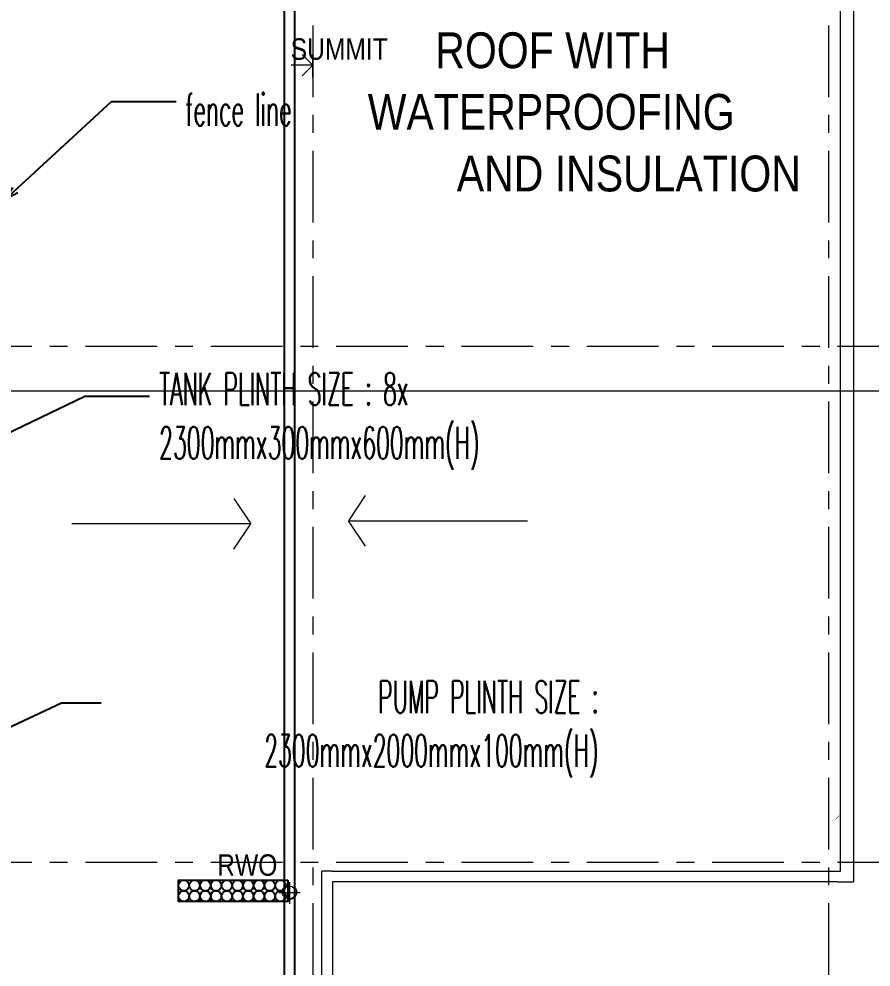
# Model space of a CAD drawing. Header units: millimetres. Extents: x -1834842 to 700335, y -490313101 to 518363.
# Drawn here: x -1195149 to -1183252, y 260507 to 273738 of the extents above; entities that cross this region are included whole.
import ezdxf

# ---------------------------------------------------------------- set-up
doc = ezdxf.new("R2010")
doc.units = ezdxf.units.MM
doc.header["$LTSCALE"] = 0.5
doc.linetypes.add('IDA - Grid Line', pattern=[3500, 2000, -500, 500, -500])
doc.linetypes.add('IDA - Hidden 065', pattern=[537.5, 375, -162.5])
doc.layers.get('0').update_dxf_attribs({"color": 8})
for name, color, linetype in [('0-LOWER ROOF', 7, 'Continuous'), ('M-_DWAT FHP', 1, 'Continuous'), ('M-_FIRE----_T-_N', 3, 'Continuous'), ('M-_SANI----_T-N', 160, 'Continuous'), ('M-_SANITEXT', 160, 'Continuous'), ('M-ACMV_Ref Pipe', 134, '500-1-RP')]:
    doc.layers.add(name, color=color, linetype=linetype)
for name, color, linetype, lineweight in [('A-_ANOT----_A-2', 7, 'Continuous', 9), ('A-_ANOTTEXT_T', 7, 'Continuous', 9), ('M-_WATR----_E', 7, 'Continuous', 9)]:
    doc.layers.add(name, color=color, linetype=linetype, lineweight=lineweight)
for name, color, linetype, lineweight, true_color in [('A-_DETA----_E-2', 6, 'IDA - Hidden 065', 9, 0xff00ff), ('A-_WALL----_E', 6, 'Continuous', 9, 0xff00ff), ('M-_WATR----_E-1', 7, 'Continuous', 9, 0x007f00), ('S-_ANOTGRID_E-1', 9, 'IDA - Grid Line', 9, 0x808080)]:
    doc.layers.add(name, color=color, linetype=linetype, lineweight=lineweight, true_color=true_color)
doc.styles.add('Arial Narrow_1', font='ARIALN.TTF', dxfattribs={"height": 90})
doc.styles.add('ROMANS', font='romans', dxfattribs={"width": 0.75})
doc.styles.add('S250', font='romans.shx', dxfattribs={"width": 0.5, "height": 250})
doc.styles.add('X_PSA-022_GRID$0$Arial Narrow', font='ARIALN.TTF')
doc.linetypes.add('500-1-RP', pattern='A,0.75,-0.5,0.75,-0.5,0.75,-0.5,0.75,-1.7,["RP",Standard,S=1,R=0,X=-1,Y=-0.5],-1.7', length=7.9)
doc.dimstyles.new('STANDARD$7', dxfattribs={"dimscale": 500, "dimtxt": 3, "dimasz": 2, "dimexe": 3, "dimexo": 2, "dimgap": 2, "dimtad": 0, "dimdec": 1, "dimzin": 15, "dimdsep": 46, "dimtxsty": 'ROMANS', "dimcen": 2, "dimdle": 3, "dimclrd": 256, "dimclre": 256, "dimclrt": 6, "dimadec": 0, "dimazin": 0, "dimtfac": 1, "dimtdec": 1, "dimtix": 1, "dimtmove": 2, "dimatfit": 3, "dimfxl": 1, "dimtolj": 1, "dimtzin": 15, "dimarcsym": 0})
doc.dimstyles.new('X_PSA-022_GRID$0$KCL-200', dxfattribs={"dimscale": 200, "dimtxt": 2.5, "dimasz": 1.5, "dimexe": 1, "dimexo": 1, "dimgap": 1, "dimtad": 1, "dimdec": 0, "dimzin": 0, "dimdsep": 46, "dimtxsty": 'X_PSA-022_GRID$0$Arial Narrow', "dimblk": 'X_PSA-022_GRID$0$_ARCHTICK', "dimcen": 1.5, "dimdle": 1, "dimclrt": 256, "dimadec": 0, "dimazin": 0, "dimtfac": 1, "dimtdec": 0, "dimtix": 1, "dimtmove": 2, "dimatfit": 3, "dimfxl": 1, "dimtolj": 1, "dimtzin": 0, "dimlwd": -1, "dimlwe": -1, "dimarcsym": 0})

# ---------------------------------------------------------------- blocks, each defined once
blk = doc.blocks.new('_ARCHTICK')
at = {"color": 0, "linetype": 'ByBlock', "const_width": 0.15}
blk.add_lwpolyline([(-0.5, -0.5), (0.5, 0.5)], dxfattribs=at)
blk = doc.blocks.new('_Open90')
at = {"color": 0, "linetype": 'ByBlock', "lineweight": -2}
for p, q in [((-0.5, 0.5), (0, 0)), ((0, 0), (-1, 0)), ((0, 0), (-0.5, -0.5))]:
    blk.add_line(p, q, dxfattribs=at)
blk = doc.blocks.new('X_PSA-022_GRID$0$_ARCHTICK')
at = {"linetype": 'ByBlock', "const_width": 0.267}
blk.add_lwpolyline([(0.471, 0.471), (-0.471, -0.471)], dxfattribs=at)
blk = doc.blocks.new('A$C536a6e6d')
at = {"layer": 'M-ACMV_Ref Pipe', "color": 8, "linetype": 'Continuous'}
blk.add_lwpolyline([(-14750, -50650), (-14750, -50950), (-16275, -50950), (-16275, -50650)], close=True, dxfattribs=at)
for centre in [(-16200, -50725), (-16050, -50725), (-15900, -50725), (-15750, -50725), (-15600, -50725), (-15450, -50725), (-15300, -50725), (-15150, -50725), (-15000, -50725), (-14850, -50725), (-16200, -50875), (-16050, -50875), (-15900, -50875), (-15750, -50875), (-15600, -50875), (-15450, -50875), (-15300, -50875), (-15150, -50875), (-15000, -50875), (-14850, -50875)]:
    blk.add_circle(centre, 75, dxfattribs=at)
blk = doc.blocks.new('BLK2-LOWER ROOF')
at = {"color": 8, "lineweight": -2}
blk.add_line((-20664.8, -88577.4), (-20664.8, -88578.4), dxfattribs=at)
blk.add_line((-20664.8, -88577.4), (-20664.8, -88578.4), dxfattribs=at)
at = {"color": 8}
blk.add_lwpolyline([(-28389.8, -91942.4), (-28239.8, -91942.4), (-28239.8, -64762.4), (-28389.8, -64762.4)], close=True, dxfattribs=at)
at = {"color": 8, "linetype": 'ByBlock', "const_width": 7.5}
blk.add_lwpolyline([(-20689.8, -88553.4), (-20639.8, -88503.4)], dxfattribs=at)
at = {"layer": 'A-_ANOT----_A-2', "color": 8}
for p, q in [((-29091, -84076.1), (-28855.3, -84429.7)), ((-27256.4, -84034.3), (-27492.2, -84388)), ((-27492.2, -84388), (-24992.2, -84388)), ((-27254.5, -84740.3), (-27492.2, -84388)), ((-28855.3, -84429.7), (-31355.3, -84429.7)), ((-29092.9, -84782), (-28855.3, -84429.7))]:
    blk.add_line(p, q, dxfattribs=at)
at = {"layer": 'A-_ANOTTEXT_T', "color": 8}
blk.add_line((-36521.8, -82574.7), (-19645.6, -82574.7), dxfattribs=at)
at = {"layer": 'A-_DETA----_E-2', "color": 8}
blk.add_circle((-28315.2, -89570.7), 100, dxfattribs=at)
at = {"layer": 'A-_WALL----_E', "color": 8}
for p, q in [((-20619.8, -89277.4), (-20619.8, -67427.4)), ((-20439.8, -67427.4), (-20439.8, -89427.4)), ((-27864.8, -91942.4), (-27864.8, -89277.4)), ((-27714.8, -89277.4), (-27864.8, -89277.4)), ((-27714.8, -89277.4), (-20619.8, -89277.4)), ((-20664.8, -89427.4), (-27714.8, -89427.4)), ((-27714.8, -89427.4), (-27714.8, -91942.4)), ((-20664.8, -89427.4), (-20439.8, -89427.4))]:
    blk.add_line(p, q, dxfattribs=at)
at = {"layer": 'M-_DWAT FHP', "color": 8, "lineweight": 13}
blk.add_line((-27989.8, -78202.1), (-27989.8, -77878.9), dxfattribs=at)
at = {"layer": 'M-_WATR----_E', "color": 8}
for p, q in [((-28315.7, -89431.5), (-28315.7, -89731.5)), ((-28465.2, -89574.2), (-28165.2, -89574.2))]:
    blk.add_line(p, q, dxfattribs=at)
at = {"layer": 'M-_WATR----_E-1', "color": 8}
for start, end in [(0, 180), (180, 0)]:
    blk.add_arc((-28315.2, -89574.2), 84.1, start, end, dxfattribs=at)
at = {"layer": 'S-_ANOTGRID_E-1', "color": 8}
for p, q in [((-27989.8, -19724.1), (-27989.8, -122559.3)), ((-20789.8, -19724.1), (-20789.8, -122559.3)), ((-52161.9, -81952.4), (-5336.8, -81952.4)), ((-52161.9, -89152.4), (-5336.8, -89152.4))]:
    blk.add_line(p, q, dxfattribs=at)
at = {"color": 8, "lineweight": -2, "xscale": 50, "yscale": 50, "zscale": 50}
blk.add_blockref('_ARCHTICK', (-20664.8, -88528.4), dxfattribs=at)
at = {"color": 8}
blk.add_blockref('A$C536a6e6d', (-13589.8, -38752.4), dxfattribs=at)
at = {"layer": 'M-_DWAT FHP', "color": 8, "lineweight": 13, "xscale": 300, "yscale": 300, "zscale": 300}
blk.add_blockref('_Open90', (-27989.8, -78028.9), dxfattribs=at)
at = {"layer": 'A-_ANOTTEXT_T', "color": 8, "style": 'Arial Narrow_1'}
for s, height, p in [('SUMMIT', 300, (-28297.8, -77954.7)), ('AND INSULATION', 500, (-25979.4, -79791))]:
    blk.add_text(s, height=height, dxfattribs=at).set_placement(p)
at = {"layer": 'A-_ANOTTEXT_T', "color": 8, "attachment_point": 1, "style": 'Arial Narrow_1'}
for s, insert, char_height, width in [('ROOF WITH ', (-26279.2, -77571.2), 500, 4228.902), ('WATERPROOFING ', (-27221.8, -78431.1), 500, 6513.711), ('RWO', (-29323.7, -89042), 300, 1286.708)]:
    blk.add_mtext(s, dxfattribs=dict(at, insert=insert, char_height=char_height, width=width))
at = {"layer": 'M-_SANI----_T-N', "color": 8, "char_height": 450, "width": 6787.134, "style": 'S250'}
for s, insert, attachment_point in [('{\\Fsimplex|c0;TANK PLINTH SIZE : 8x 2300mmx300mmx600mm(H)}', (-30133.3, -82324.4, 0.5), 1), ('{\\Fsimplex|c0;PUMP PLINTH SIZE : 2300mmx2000mmx100mm(H)}', (-23999.6, -86620.4, 0.5), 3)]:
    blk.add_mtext(s, dxfattribs=dict(at, insert=insert, attachment_point=attachment_point))
at = {"layer": 'M-_SANITEXT', "color": 8, "insert": (-29770.1, -78425.9), "char_height": 450, "width": 6933.43, "attachment_point": 1, "style": 'S250'}
blk.add_mtext('{\\Fsimplex|c0;fence line}', dxfattribs=at)
at = {"layer": 'M-_FIRE----_T-_N', "color": 8}
blk.add_leader([(-33138.2, -87692.4), (-31496.3, -86926.9), (-30945.3, -86926.9)], dimstyle='X_PSA-022_GRID$0$KCL-200', override={"dimasz": 1, "dimtad": 0, "dimfxl": 2, "dimtfill": 1, "dimarcsym": 1}, dxfattribs=at)
at = {"layer": 'M-_SANITEXT', "color": 8}
for points in [[(-32288.2, -79910.5), (-30799.3, -78538.4), (-29895, -78538.4)], [(-32952.2, -83502.1), (-31171.7, -82649.2), (-30267.4, -82649.2)]]:
    blk.add_leader(points, dimstyle='STANDARD$7', override={"dimscale": 1, "dimtxt": 0.18, "dimasz": 200, "dimexe": 0.18, "dimexo": 0.0625, "dimgap": 0.09, "dimtih": 1, "dimtoh": 1, "dimdec": 4, "dimzin": 0, "dimtxsty": 'Standard', "dimcen": 0.09, "dimdle": 0, "dimclrd": 0, "dimclre": 0, "dimclrt": 0, "dimtdec": 4, "dimtix": 0, "dimtofl": 0, "dimtmove": 0, "dimldrblk": 'Open30', "dimtzin": 0}, dxfattribs=at)

msp = doc.modelspace()

# ---------------------------------------------------------------- block references
at = {"layer": '0-LOWER ROOF', "color": 6}
msp.add_blockref('BLK2-LOWER ROOF', (-1163057, 351122), dxfattribs=at)

doc.saveas('drawing.dxf')
